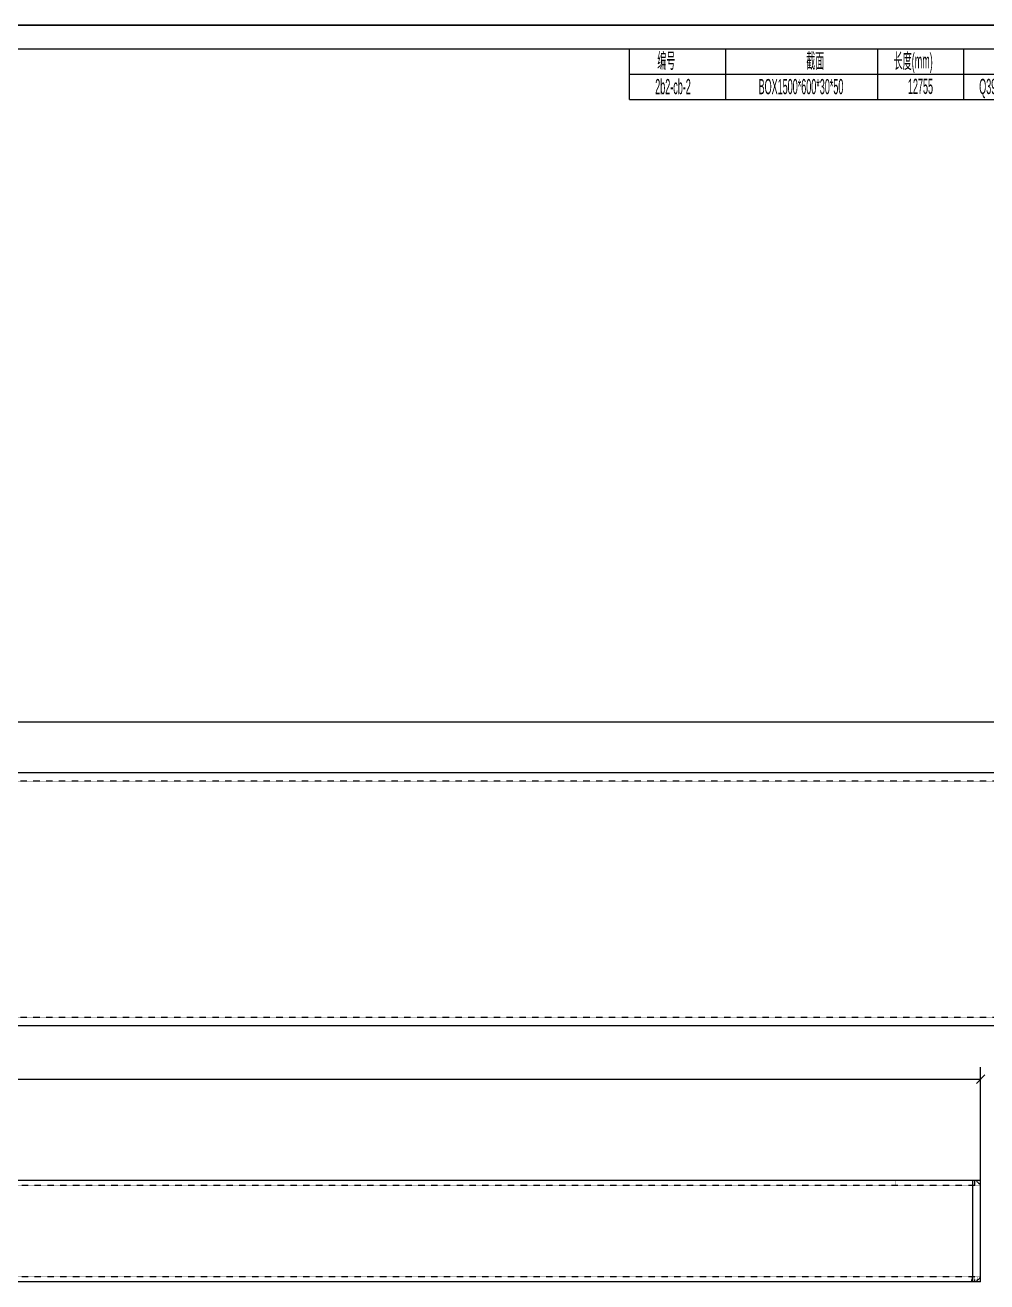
# Model space of a CAD drawing. Header units: millimetres. Extents: x 72 to 17970, y 150 to 12750.
# Drawn here: x 9021 to 14716, y 5310 to 12750 of the extents above; entities that cross this region are included whole.
import ezdxf

# ---------------------------------------------------------------- set-up
doc = ezdxf.new("R2010")
doc.units = ezdxf.units.MM
doc.linetypes.add('XKITLINE00', pattern=[0])
doc.linetypes.add('XKITLINE04', pattern=[3, 0.5, -0.5, 0.5, -0.5, 0.5, -0.5])
for name, color, linetype, lineweight in [('DrawingSheet', 5, 'Continuous', 0), ('OtherObjectType', 1, 'Continuous', 0), ('Part', 2, 'Continuous', 0), ('Z-DIMENSIONS', 1, 'Continuous', 0)]:
    doc.layers.add(name, color=color, linetype=linetype, lineweight=lineweight)
doc.styles.add('$TD_AUDIT_GENERATED_(DA)', font='ARIAL.TTF')
doc.styles.add('Arial', font='arial.ttf')

# ---------------------------------------------------------------- blocks, each defined once
blk = doc.blocks.new('*A1')
at = {"layer": 'Part', "color": 4, "linetype": 'XKITLINE00', "lineweight": 0}
for p, q in [((2477.5, 8325), (15184.5, 8325)), ((15232.5, 6825), (2477.5, 6825))]:
    blk.add_line(p, q, dxfattribs=at)
at = {"layer": 'Part', "color": 7, "linetype": 'XKITLINE04', "lineweight": 0}
for p, q in [((15197.5, 8275), (2477.5, 8275)), ((15179.5, 6875), (2477.5, 6875))]:
    blk.add_line(p, q, dxfattribs=at)
blk = doc.blocks.new('*A2')
at = {"layer": 'Part', "color": 7, "linetype": 'XKITLINE04', "lineweight": 0}
for p, q in [((14679.4, 5880), (1924.4, 5880)), ((14174.4, 5910), (14174.4, 5880)), ((14644.4, 5880), (14644.4, 5910)), ((14679.4, 5882), (14651.4, 5910)), ((14644.4, 5340), (1924.4, 5340)), ((14679.4, 5340), (14626.4, 5340)), ((14626.4, 5310), (14626.4, 5340)), ((14644.4, 5310), (14644.4, 5340)), ((14679.4, 5338), (14651.4, 5310)), ((14661.4, 5320), (14661.4, 5340))]:
    blk.add_line(p, q, dxfattribs=at)
at = {"layer": 'Part', "color": 4, "linetype": 'XKITLINE00', "lineweight": 0}
for p, q in [((14679.4, 5910), (1952.4, 5910)), ((14631.4, 5910), (14631.4, 5310)), ((14679.4, 5310), (14679.4, 5910)), ((14679.4, 5310), (1952.4, 5310))]:
    blk.add_line(p, q, dxfattribs=at)
blk = doc.blocks.new('*A3')
at = {"layer": 'DrawingSheet', "color": 5, "linetype": 'XKITLINE00', "lineweight": 0}
blk.add_line((17970, 12750), (150, 12750), dxfattribs=at)
blk = doc.blocks.new('*A4')
at = {"layer": 'OtherObjectType', "color": 7, "linetype": 'XKITLINE00', "lineweight": 0}
for p, q in [((12600, 12310.5), (12600, 12610.5)), ((12600, 12610.5), (16200, 12610.5)), ((13170, 12310.5), (13170, 12610.5)), ((14070, 12310.5), (14070, 12610.5)), ((14580, 12310.5), (14580, 12610.5)), ((15120, 12310.5), (15120, 12610.5)), ((15690, 12310.5), (15690, 12610.5)), ((16200, 12610.5), (16200, 12310.5)), ((12600, 12460.5), (16200, 12460.5)), ((12600, 12310.5), (16200, 12310.5))]:
    blk.add_line(p, q, dxfattribs=at)
at = {"layer": 'OtherObjectType', "color": 7, "width": 0.425}
for s, style, p in [('\\M+5B1E0\\M+5BAC5', 'Arial', (12764.7, 12494.6)), ('\\M+5BDD8\\M+5C3E6', 'Arial', (13646.5, 12494.5)), ('\\M+5B3A4\\M+5B6C8(mm)', 'Arial', (14164, 12493.3)), ('\\M+5B2C4\\M+5D6CA', 'Arial', (14806.5, 12488.2)), ('\\M+5CAFD\\M+5C1BF', 'Arial', (15316.1, 12491.6)), ('\\M+5B1C8\\M+5C0FD', 'Arial', (15913.4, 12491)), ('2b2-cb-2', '$TD_AUDIT_GENERATED_(DA)', (12752.1, 12341.2)), ('BOX1500*600*30*50', '$TD_AUDIT_GENERATED_(DA)', (13364.4, 12341)), ('12755', '$TD_AUDIT_GENERATED_(DA)', (14248.7, 12342.3)), ('Q390GJC-Z15', '$TD_AUDIT_GENERATED_(DA)', (14670.8, 12342)), ('1:30', '$TD_AUDIT_GENERATED_(DA)', (15916.7, 12341.3))]:
    blk.add_text(s, height=90, dxfattribs=dict(at, style=style)).set_placement(p)
blk = doc.blocks.new('*A5')
at = {"layer": 'OtherObjectType', "color": 7, "linetype": 'XKITLINE00', "lineweight": 0}
for p, q in [((150, 12750), (17970, 12750)), ((540.1, 12610.5), (17820.9, 12610.5))]:
    blk.add_line(p, q, dxfattribs=at)
blk = doc.blocks.new('*A6')
at = {"layer": 'Z-DIMENSIONS', "color": 3, "linetype": 'XKITLINE00', "lineweight": 0}
blk.add_line((2477.5, 8625), (15232.5, 8625), dxfattribs=at)
blk = doc.blocks.new('*A9')
at = {"layer": 'Z-DIMENSIONS', "color": 3, "linetype": 'XKITLINE00', "lineweight": 0}
for p, q in [((14679.4, 5340), (14679.4, 6582)), ((1924.4, 6510), (14679.4, 6510)), ((14704.9, 6535.5), (14653.9, 6484.5))]:
    blk.add_line(p, q, dxfattribs=at)
at = {"layer": 'Z-DIMENSIONS', "color": 7}
blk.add_point((14679.4, 6510), dxfattribs=at)

msp = doc.modelspace()

# ---------------------------------------------------------------- block references
at = {"lineweight": 0}
for name in ['*A3', '*A5', '*A4', '*A6', '*A1', '*A9', '*A2']:
    msp.add_blockref(name, (0, 0), dxfattribs=at)

doc.saveas('drawing.dxf')
